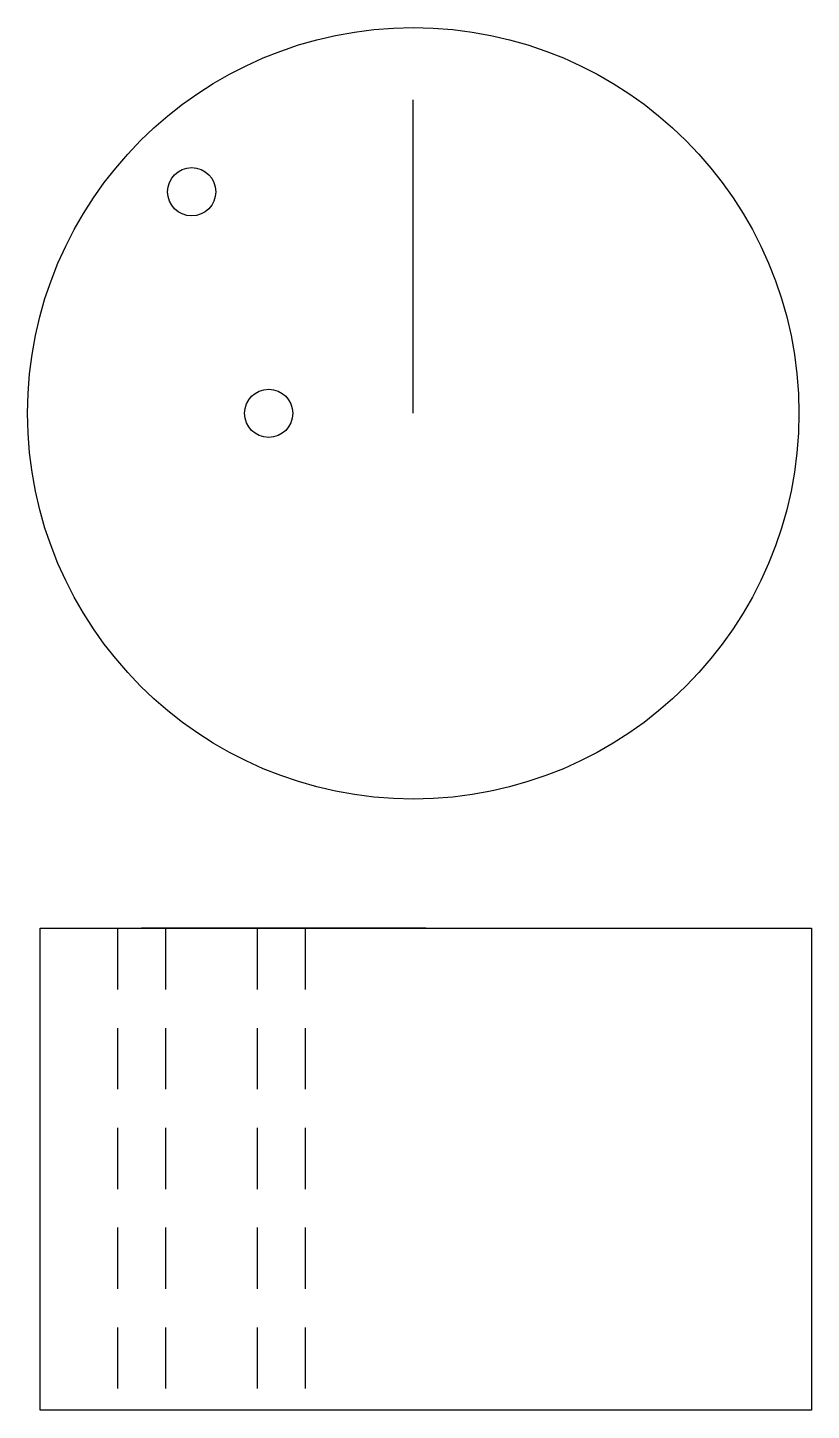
# Model space of a CAD drawing. Header units: millimetres. Extents: x 1492.17 to 1494.2, y 1347.76 to 1351.34.
import ezdxf

# ---------------------------------------------------------------- set-up
doc = ezdxf.new("R2010")
doc.units = ezdxf.units.MM
doc.header["$LTSCALE"] = 0.025
doc.linetypes.add('DASHED2', pattern=[9.525, 6.35, -3.175])
doc.layers.get('0').update_dxf_attribs({"color": 1})
doc.layers.add('hidden', color=1, linetype='DASHED2')

msp = doc.modelspace()

# ---------------------------------------------------------------- linework, layer by layer
for p, q in [((1493.1683, 1350.3443), (1493.1683, 1351.1568)), ((1493.2006, 1349.0092), (1492.4635, 1349.0092)), ((1493.2006, 1349.0092), (1492.8256, 1349.0092))]:
    msp.add_line(p, q)
msp.add_lwpolyline([(1492.2006, 1349.0092), (1494.2006, 1349.0092), (1494.2006, 1347.7592), (1492.2006, 1347.7592)], close=True)
for centre, radius in [((1493.1683, 1350.3443), 1), ((1492.5937, 1350.9188), 0.0625), ((1492.7933, 1350.3443), 0.0625)]:
    msp.add_circle(centre, radius)
at = {"layer": 'hidden'}
for p, q in [((1492.401, 1349.0092), (1492.401, 1347.7592)), ((1492.526, 1349.0092), (1492.526, 1347.7592)), ((1492.7631, 1349.0092), (1492.7631, 1347.7653)), ((1492.8881, 1349.0092), (1492.8881, 1347.7653))]:
    msp.add_line(p, q, dxfattribs=at)

doc.saveas('drawing.dxf')
